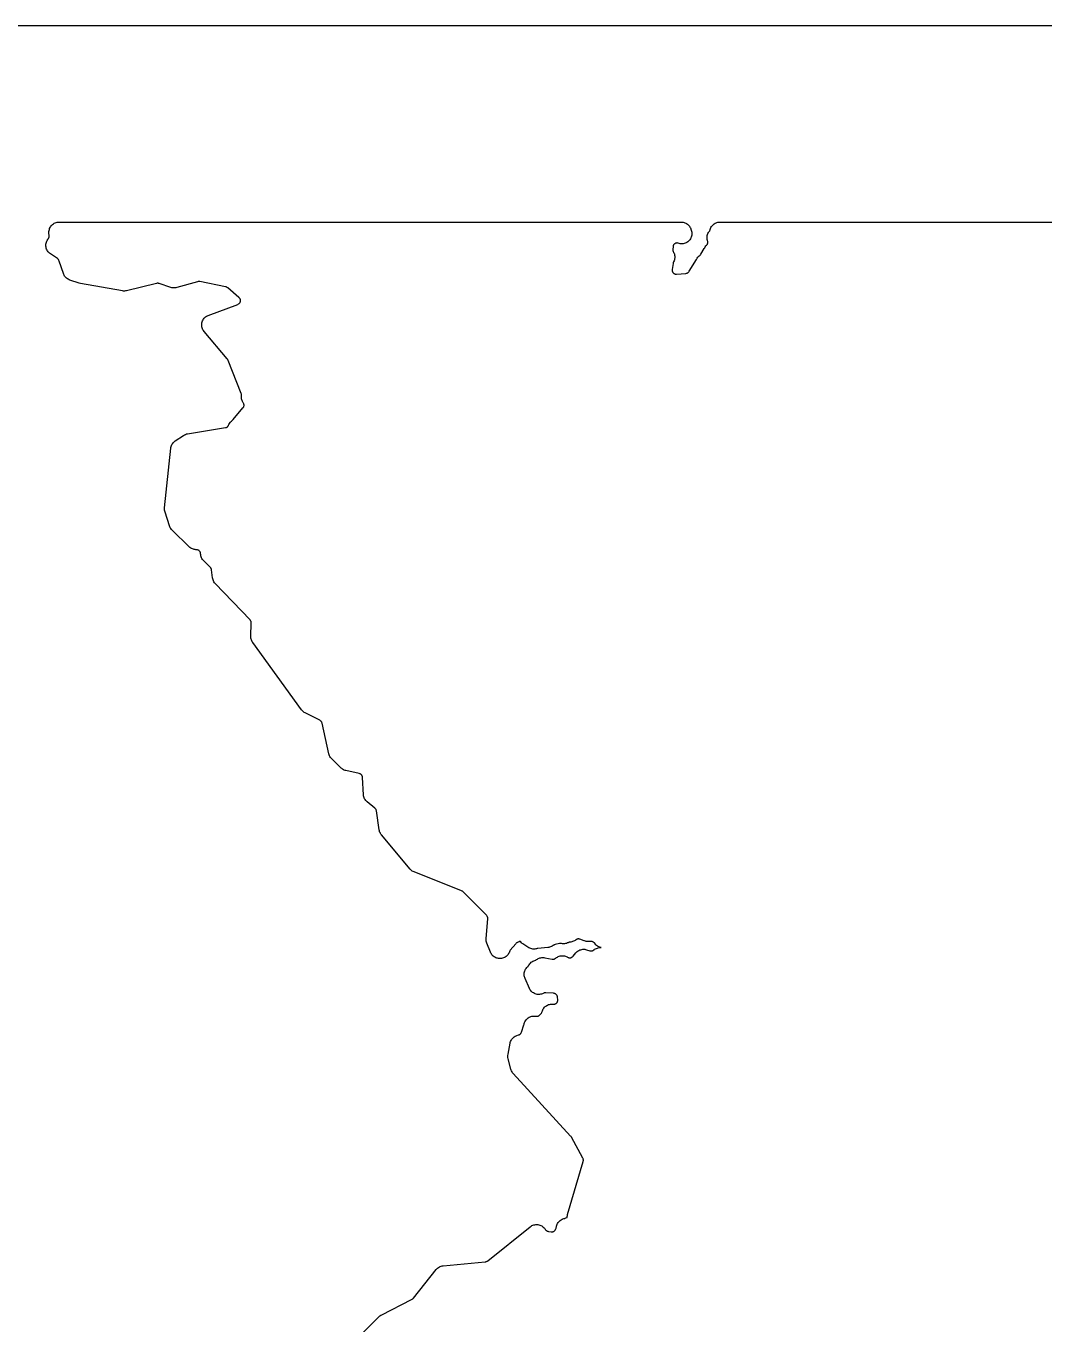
# Model space of a CAD drawing. Header units: metres. Extents: x 0 to 400, y 0 to 202.
# Drawn here: x 129 to 194, y 119.7 to 202.5 of the extents above; entities that cross this region are included whole.
import ezdxf

# ---------------------------------------------------------------- set-up
doc = ezdxf.new("R2010")
doc.units = ezdxf.units.M

msp = doc.modelspace()

# ---------------------------------------------------------------- linework, layer by layer
for points in [[(399.985, 202.4526), (0.015, 202.4526), (-0.026, 202.4506), (-0.047, 202.4476), (-0.069, 202.4416), (-0.097, 202.4316), (-0.119, 202.4216), (-0.14, 202.4086), (-0.158, 202.3956), (-0.177, 202.3776), (-0.195, 202.3586), (-0.208, 202.3406), (-0.221, 202.3196), (-0.231, 202.2976), (-0.241, 202.2696), (-0.247, 202.2476), (-0.25, 202.2266), (-0.252, 202.1856), (-0.252, 0.0146)], [(147.243, 115.8666), (151.556, 120.1406), (151.606, 120.1856), (151.66, 120.2246), (151.718, 120.2576), (153.626, 121.2316), (153.665, 121.2536), (153.683, 121.2666), (153.704, 121.2856), (153.736, 121.3216), (155.196, 123.1476), (155.239, 123.1956), (155.287, 123.2396), (155.339, 123.2796), (155.394, 123.3126), (155.453, 123.3406), (155.514, 123.3626), (155.577, 123.3786), (155.641, 123.3876), (158.327, 123.6406), (158.367, 123.6456), (158.388, 123.6506), (158.41, 123.6586), (158.435, 123.6706), (158.457, 123.6836), (158.487, 123.7056), (161.19, 125.8726), (161.242, 125.9116), (161.298, 125.9436), (161.358, 125.9706), (161.419, 125.9916), (161.483, 126.0056), (161.547, 126.0136), (161.612, 126.0156), (161.677, 126.0106), (161.741, 125.9986), (161.804, 125.9816), (161.864, 125.9576), (161.922, 125.9276), (161.976, 125.8916), (162.027, 125.8506), (162.073, 125.8056), (162.114, 125.7546), (162.138, 125.7206), (162.151, 125.7006), (162.169, 125.6746), (162.185, 125.6556), (162.201, 125.6396), (162.22, 125.6246), (162.244, 125.6086), (162.263, 125.5996), (162.286, 125.5906), (162.314, 125.5826), (162.353, 125.5756), (162.53, 125.5526), (162.567, 125.5496), (162.59, 125.5496), (162.616, 125.5526), (162.642, 125.5586), (162.663, 125.5646), (162.687, 125.5756), (162.708, 125.5856), (162.726, 125.5986), (162.747, 125.6166), (162.763, 125.6326), (162.78, 125.6526), (162.793, 125.6716), (162.804, 125.6926), (162.82, 125.7306), (162.84, 125.7846), (162.851, 125.8206), (162.861, 125.8736), (162.867, 125.9076), (162.885, 125.9696), (162.908, 126.0306), (162.938, 126.0876), (162.973, 126.1426), (163.013, 126.1926), (163.059, 126.2386), (163.108, 126.2806), (163.162, 126.3166), (163.219, 126.3476), (163.278, 126.3726), (163.34, 126.3916), (163.391, 126.4046), (163.405, 126.4096), (163.414, 126.4146), (163.471, 126.4406), (163.53, 126.4606), (163.552, 126.4656), (163.552, 126.4746), (163.555, 126.5366), (163.563, 126.5986), (163.578, 126.6596), (164.567, 130.0326), (164.576, 130.0696), (164.58, 130.0986), (164.581, 130.1236), (164.58, 130.1456), (164.576, 130.1706), (164.57, 130.1946), (164.561, 130.2176), (164.543, 130.2546), (163.822, 131.5766), (163.794, 131.6206), (163.763, 131.6596), (160.106, 135.6506), (160.066, 135.6996), (160.03, 135.7516), (160, 135.8076), (159.975, 135.8656), (159.957, 135.9266), (159.786, 136.5886), (159.772, 136.6576), (159.765, 136.7286), (159.767, 136.7996), (159.776, 136.8696), (159.907, 137.5716), (159.922, 137.6326), (159.942, 137.6926), (159.968, 137.7506), (160, 137.8056), (160.037, 137.8566), (160.079, 137.9036), (160.125, 137.9476), (160.176, 137.9856), (160.229, 138.0186), (160.286, 138.0466), (160.345, 138.0696), (160.447, 138.1026), (160.489, 138.1186), (160.515, 138.1316), (160.532, 138.1426), (160.554, 138.1606), (160.575, 138.1806), (160.589, 138.1976), (160.603, 138.2186), (160.615, 138.2436), (160.631, 138.2826), (160.787, 138.7476), (160.799, 138.7876), (160.808, 138.8286), (160.828, 138.8906), (160.853, 138.9506), (160.885, 139.0076), (160.923, 139.0606), (160.965, 139.1096), (161.013, 139.1546), (161.064, 139.1946), (161.119, 139.2296), (161.178, 139.2576), (161.239, 139.2806), (161.302, 139.2966), (161.366, 139.3066), (161.432, 139.3106), (161.497, 139.3076), (161.561, 139.2976), (161.57, 139.2966), (161.596, 139.2936), (161.619, 139.2936), (161.642, 139.2956), (161.667, 139.3006), (161.69, 139.3086), (161.712, 139.3176), (161.737, 139.3306), (161.757, 139.3446), (161.788, 139.3696), (161.856, 139.4336), (161.886, 139.4636), (161.903, 139.4846), (161.915, 139.5046), (161.927, 139.5276), (161.936, 139.5496), (161.947, 139.5926), (161.967, 139.6536), (161.992, 139.7116), (162.023, 139.7666), (162.059, 139.8186), (162.1, 139.8676), (162.145, 139.9116), (162.195, 139.9506), (162.248, 139.9856), (162.304, 140.0146), (162.363, 140.0376), (162.424, 140.0556), (162.486, 140.0666), (162.549, 140.0726), (162.612, 140.0716), (162.661, 140.0666), (162.69, 140.0646), (162.715, 140.0656), (162.743, 140.0696), (162.766, 140.0746), (162.788, 140.0826), (162.81, 140.0926), (162.83, 140.1036), (162.852, 140.1206), (162.871, 140.1366), (162.886, 140.1536), (162.901, 140.1736), (162.914, 140.1946), (162.924, 140.2156), (162.933, 140.2406), (162.941, 140.2666), (162.944, 140.2876), (162.945, 140.3126), (162.944, 140.3546), (162.93, 140.5146), (162.924, 140.5546), (162.917, 140.5826), (162.908, 140.6086), (162.9, 140.6266), (162.886, 140.6486), (162.869, 140.6716), (162.85, 140.6926), (162.832, 140.7086), (162.814, 140.7216), (162.791, 140.7336), (162.764, 140.7456), (162.742, 140.7536), (162.72, 140.7576), (162.677, 140.7626), (162.19, 140.7926), (162.15, 140.7936), (162.123, 140.7906), (162.101, 140.7876), (162.082, 140.7816), (162.055, 140.7716), (162.025, 140.7556), (161.965, 140.7296), (161.903, 140.7096), (161.839, 140.6956), (161.774, 140.6886), (161.709, 140.6886), (161.644, 140.6936), (161.58, 140.7066), (161.517, 140.7256), (161.457, 140.7506), (161.399, 140.7816), (161.345, 140.8176), (161.295, 140.8596), (161.249, 140.9066), (161.209, 140.9576), (161.173, 141.0126), (161.144, 141.0706), (160.862, 141.7006), (160.839, 141.7586), (160.822, 141.8186), (160.811, 141.8806), (160.805, 141.9426), (160.806, 142.0046), (160.813, 142.0666), (160.826, 142.1276), (160.844, 142.1876), (160.868, 142.2446), (160.898, 142.2996), (160.933, 142.3516), (160.972, 142.3996), (161.016, 142.4446), (161.024, 142.4516), (161.053, 142.4806), (161.068, 142.4996), (161.079, 142.5176), (161.084, 142.5286), (161.117, 142.5866), (161.156, 142.6406), (161.2, 142.6906), (161.249, 142.7366), (161.302, 142.7766), (161.359, 142.8106), (161.42, 142.8386), (161.483, 142.8606), (161.529, 142.8746), (161.553, 142.8836), (161.574, 142.8946), (161.597, 142.9086), (161.599, 142.9106), (161.649, 142.9446), (161.701, 142.9746), (161.756, 142.9996), (161.814, 143.0186), (161.872, 143.0326), (161.932, 143.0416), (161.993, 143.0446), (162.053, 143.0416), (162.113, 143.0336), (162.588, 142.9446), (162.627, 142.9396), (162.652, 142.9386), (162.676, 142.9396), (162.699, 142.9436), (162.722, 142.9486), (162.747, 142.9576), (162.768, 142.9676), (162.787, 142.9786), (162.806, 142.9926), (162.815, 143.0006), (162.867, 143.0406), (162.923, 143.0756), (162.981, 143.1056), (163.043, 143.1286), (163.106, 143.1456), (163.171, 143.1556), (163.237, 143.1596), (163.302, 143.1566), (163.368, 143.1476), (163.431, 143.1306), (163.493, 143.1086), (163.552, 143.0796), (163.575, 143.0656), (163.613, 143.0456), (163.636, 143.0356), (163.659, 143.0296), (163.683, 143.0246), (163.709, 143.0226), (163.738, 143.0236), (163.759, 143.0256), (163.784, 143.0316), (163.809, 143.0396), (163.83, 143.0486), (163.852, 143.0606), (163.875, 143.0776), (163.894, 143.0936), (163.921, 143.1236), (164.103, 143.3396), (164.146, 143.3866), (164.193, 143.4276), (164.244, 143.4646), (164.299, 143.4966), (164.356, 143.5236), (164.415, 143.5436), (164.476, 143.5586), (164.539, 143.5676), (164.602, 143.5706), (164.665, 143.5676), (164.727, 143.5576), (164.788, 143.5426), (164.996, 143.4786), (165.036, 143.4686), (165.059, 143.4656), (165.082, 143.4646), (165.109, 143.4656), (165.135, 143.4696), (165.156, 143.4746), (165.178, 143.4836), (165.203, 143.4956), (165.224, 143.5086), (165.25, 143.5276), (165.268, 143.5416), (165.301, 143.5656), (165.356, 143.5986), (165.413, 143.6256), (165.473, 143.6466), (165.535, 143.6626), (165.598, 143.6716), (165.661, 143.6746), (165.712, 143.6726), (165.7, 143.6746), (165.64, 143.6916), (165.582, 143.7146), (165.527, 143.7426), (165.474, 143.7766), (165.425, 143.8156), (165.38, 143.8586), (165.339, 143.9056), (165.326, 143.9246), (165.318, 143.9356), (165.303, 143.9566), (165.291, 143.9716), (165.276, 143.9876), (165.257, 144.0046), (165.238, 144.0186), (165.216, 144.0316), (165.192, 144.0426), (165.175, 144.0486), (165.15, 144.0546), (165.122, 144.0586), (165.084, 144.0606), (164.899, 144.0596), (164.835, 144.0626), (164.77, 144.0716), (164.708, 144.0876), (164.647, 144.1096), (164.629, 144.1166), (164.361, 144.2096), (164.321, 144.2206), (164.297, 144.2256), (164.272, 144.2276), (164.247, 144.2276), (164.227, 144.2256), (164.2, 144.2196), (164.175, 144.2116), (164.15, 144.2016), (164.133, 144.1926), (164.113, 144.1786), (164.105, 144.1726), (164.057, 144.1366), (164.006, 144.1056), (163.952, 144.0796), (163.896, 144.0586), (163.838, 144.0426), (163.779, 144.0316), (163.729, 144.0276), (163.703, 144.0236), (163.681, 144.0186), (163.661, 144.0116), (163.633, 143.9986), (163.609, 143.9866), (163.573, 143.9696), (163.51, 143.9476), (163.445, 143.9316), (163.379, 143.9216), (163.312, 143.9196), (163.245, 143.9246), (163.179, 143.9356), (163.176, 143.9366), (163.154, 143.9396), (163.134, 143.9396), (163.106, 143.9376), (163.064, 143.9316), (162.782, 143.8706), (162.744, 143.8606), (162.718, 143.8506), (162.694, 143.8386), (162.673, 143.8256), (162.645, 143.8056), (162.595, 143.7716), (162.542, 143.7426), (162.487, 143.7176), (162.429, 143.6996), (162.37, 143.6856), (162.31, 143.6776), (161.674, 143.6246), (161.632, 143.6186), (161.586, 143.6076), (161.573, 143.6046), (161.548, 143.5976), (161.483, 143.5856), (161.417, 143.5816), (161.351, 143.5836), (161.286, 143.5926), (161.222, 143.6086), (161.159, 143.6306), (161.1, 143.6586), (161.043, 143.6936), (160.726, 143.9086), (160.676, 143.9456), (160.63, 143.9876), (160.589, 144.0346), (160.551, 144.0846), (160.549, 144.0876), (160.541, 144.0826), (160.484, 144.0526), (160.425, 144.0276), (160.373, 144.0086), (160.35, 143.9986), (160.333, 143.9886), (160.311, 143.9716), (160.291, 143.9536), (160.264, 143.9246), (159.921, 143.5066), (159.899, 143.4776), (159.887, 143.4566), (159.875, 143.4316), (159.868, 143.4106), (159.844, 143.3526), (159.815, 143.2976), (159.781, 143.2446), (159.741, 143.1956), (159.697, 143.1516), (159.649, 143.1106), (159.597, 143.0756), (159.543, 143.0446), (159.485, 143.0196), (159.425, 143.0006), (159.364, 142.9876), (159.302, 142.9806), (159.239, 142.9786), (159.176, 142.9836), (159.114, 142.9946), (159.054, 143.0116), (158.995, 143.0336), (158.939, 143.0616), (158.886, 143.0956), (158.836, 143.1336), (158.791, 143.1766), (158.749, 143.2236), (158.713, 143.2746), (158.681, 143.3296), (158.655, 143.3866), (158.425, 143.9626), (158.406, 144.0186), (158.391, 144.0766), (158.382, 144.1356), (158.379, 144.1956), (158.381, 144.2556), (158.484, 145.5116), (158.485, 145.5516), (158.484, 145.5736), (158.481, 145.5956), (158.474, 145.6196), (158.465, 145.6436), (158.454, 145.6686), (158.443, 145.6856), (158.43, 145.7036), (158.402, 145.7346), (156.919, 147.2266), (156.89, 147.2526), (156.87, 147.2676), (156.845, 147.2816), (156.807, 147.2996), (153.781, 148.4986), (153.723, 148.5246), (153.667, 148.5566), (153.615, 148.5946), (153.567, 148.6376), (153.523, 148.6846), (151.703, 150.8586), (151.667, 150.9056), (151.636, 150.9566), (151.609, 151.0096), (151.587, 151.0646), (151.57, 151.1216), (151.559, 151.1796), (151.379, 152.3926), (151.371, 152.4326), (151.365, 152.4536), (151.357, 152.4736), (151.347, 152.4946), (151.334, 152.5146), (151.318, 152.5346), (151.304, 152.5496), (151.276, 152.5756), (150.798, 152.9616), (150.748, 153.0066), (150.703, 153.0566), (150.663, 153.1116), (150.63, 153.1696), (150.602, 153.2306), (150.581, 153.2946), (150.567, 153.3606), (150.559, 153.4276), (150.495, 154.5236), (150.491, 154.5636), (150.486, 154.5856), (150.478, 154.6116), (150.468, 154.6356), (150.456, 154.6566), (150.442, 154.6766), (150.426, 154.6956), (150.408, 154.7136), (150.388, 154.7286), (150.369, 154.7416), (150.347, 154.7526), (150.322, 154.7616), (150.282, 154.7726), (149.44, 154.9616), (149.384, 154.9766), (149.328, 154.9976), (149.275, 155.0226), (149.225, 155.0526), (149.177, 155.0876), (149.133, 155.1266), (148.532, 155.7046), (148.489, 155.7506), (148.45, 155.8006), (148.416, 155.8536), (148.388, 155.9096), (148.366, 155.9686), (148.349, 156.0296), (147.91, 157.9826), (147.899, 158.0216), (147.891, 158.0426), (147.879, 158.0666), (147.867, 158.0856), (147.853, 158.1036), (147.833, 158.1236), (147.814, 158.1406), (147.796, 158.1536), (147.761, 158.1726), (146.83, 158.6406), (146.776, 158.6706), (146.725, 158.7066), (146.678, 158.7466), (146.635, 158.7916), (146.596, 158.8396), (143.491, 163.1326), (143.457, 163.1836), (143.429, 163.2386), (143.406, 163.2946), (143.388, 163.3536), (143.376, 163.4136), (143.369, 163.4746), (143.368, 163.5356), (143.398, 164.3646), (143.397, 164.4076), (143.395, 164.4326), (143.39, 164.4546), (143.382, 164.4776), (143.371, 164.5026), (143.359, 164.5236), (143.346, 164.5426), (143.318, 164.5746), (141.102, 166.8906), (141.058, 166.9416), (141.019, 166.9976), (140.986, 167.0576), (140.96, 167.1196), (140.941, 167.1846), (140.928, 167.2516), (140.858, 167.7656), (140.851, 167.8056), (140.844, 167.8296), (140.835, 167.8506), (140.825, 167.8726), (140.813, 167.8916), (140.797, 167.9116), (140.769, 167.9416), (140.364, 168.3366), (140.321, 168.3826), (140.283, 168.4326), (140.249, 168.4866), (140.221, 168.5426), (140.199, 168.6016), (140.183, 168.6626), (140.172, 168.7256), (140.168, 168.7886), (140.168, 168.8096), (140.165, 168.8316), (140.16, 168.8536), (140.152, 168.8786), (140.142, 168.9026), (140.13, 168.9236), (140.118, 168.9416), (140.101, 168.9616), (140.084, 168.9786), (140.065, 168.9936), (140.047, 169.0056), (140.025, 169.0176), (140.001, 169.0266), (139.978, 169.0336), (139.938, 169.0416), (139.861, 169.0536), (139.827, 169.0566), (139.765, 169.0656), (139.705, 169.0806), (139.646, 169.1016), (139.59, 169.1276), (139.536, 169.1596), (139.486, 169.1956), (139.439, 169.2376), (138.347, 170.3006), (138.304, 170.3466), (138.265, 170.3966), (138.232, 170.4506), (138.204, 170.5076), (138.182, 170.5666), (137.899, 171.4486), (137.882, 171.5136), (137.871, 171.5796), (137.868, 171.6466), (137.871, 171.7136), (138.266, 175.5166), (138.276, 175.5786), (138.292, 175.6406), (138.313, 175.6996), (138.34, 175.7566), (138.373, 175.8106), (138.411, 175.8616), (138.453, 175.9086), (138.5, 175.9506), (138.551, 175.9886), (139.084, 176.3446), (139.144, 176.3796), (139.207, 176.4086), (139.272, 176.4306), (139.34, 176.4456), (141.744, 176.8356), (141.788, 176.8446), (141.809, 176.8516), (141.832, 176.8616), (141.854, 176.8746), (141.875, 176.8886), (141.895, 176.9056), (141.91, 176.9226), (141.926, 176.9436), (141.941, 176.9676), (141.95, 176.9846), (141.974, 177.0446), (142.005, 177.1026), (142.041, 177.1566), (142.083, 177.2076), (142.13, 177.2536), (142.18, 177.2946), (142.205, 177.3116), (142.221, 177.3266), (142.248, 177.3556), (142.869, 178.0916), (142.893, 178.1236), (142.908, 178.1476), (142.92, 178.1716), (142.927, 178.1916), (142.933, 178.2136), (142.937, 178.2406), (142.938, 178.2696), (142.937, 178.2906), (142.933, 178.3146), (142.927, 178.3396), (142.919, 178.3626), (142.907, 178.3866), (142.889, 178.4156), (142.865, 178.4506), (142.835, 178.5026), (142.811, 178.5576), (142.792, 178.6136), (142.778, 178.6716), (142.769, 178.7306), (142.766, 178.7906), (142.768, 178.8506), (142.773, 178.9046), (142.772, 178.9256), (142.769, 178.9506), (142.764, 178.9746), (142.75, 179.0146), (141.929, 181.1176), (141.909, 181.1606), (141.896, 181.1836), (141.87, 181.2176), (140.39, 182.9706), (140.35, 183.0226), (140.316, 183.0776), (140.288, 183.1366), (140.266, 183.1986), (140.25, 183.2616), (140.24, 183.3256), (140.237, 183.3906), (140.241, 183.4566), (140.251, 183.5206), (140.267, 183.5836), (140.29, 183.6446), (140.319, 183.7036), (140.353, 183.7586), (140.393, 183.8106), (140.438, 183.8576), (140.487, 183.9006), (140.541, 183.9376), (140.598, 183.9696), (140.658, 183.9956), (142.533, 184.6986), (142.57, 184.7146), (142.593, 184.7276), (142.617, 184.7436), (142.632, 184.7566), (142.649, 184.7746), (142.668, 184.7976), (142.68, 184.8166), (142.69, 184.8376), (142.699, 184.8606), (142.706, 184.8846), (142.71, 184.9106), (142.712, 184.9346), (142.711, 184.9576), (142.708, 184.9866), (142.703, 185.0096), (142.695, 185.0316), (142.685, 185.0536), (142.672, 185.0766), (142.657, 185.0986), (142.642, 185.1156), (142.612, 185.1436), (141.896, 185.7506), (141.864, 185.7756), (141.843, 185.7876), (141.817, 185.8006), (141.794, 185.8086), (141.756, 185.8186), (140.125, 186.1496), (140.085, 186.1556), (140.059, 186.1566), (140.038, 186.1566), (140.014, 186.1526), (139.974, 186.1436), (138.658, 185.7686), (138.595, 185.7536), (138.531, 185.7456), (138.467, 185.7436), (138.403, 185.7486), (138.339, 185.7586), (138.277, 185.7756), (137.518, 186.0256), (137.481, 186.0356), (137.457, 186.0406), (137.432, 186.0426), (137.41, 186.0426), (137.389, 186.0406), (137.349, 186.0326), (135.444, 185.5666), (135.378, 185.5536), (135.31, 185.5476), (135.243, 185.5496), (135.176, 185.5576), (132.5, 186.0366), (132.414, 186.0586), (131.828, 186.2486), (131.771, 186.2696), (131.717, 186.2966), (131.665, 186.3276), (131.617, 186.3636), (131.572, 186.4046), (131.531, 186.4496), (131.494, 186.4976), (131.462, 186.5496), (131.435, 186.6036), (131.413, 186.6606), (131.146, 187.4626), (131.132, 187.4996), (131.122, 187.5206), (131.11, 187.5396), (131.098, 187.5566), (131.081, 187.5736), (131.064, 187.5896), (131.033, 187.6126), (130.581, 187.9196), (130.53, 187.9586), (130.482, 188.0016), (130.439, 188.0506), (130.402, 188.1026), (130.369, 188.1586), (130.342, 188.2176), (130.322, 188.2786), (130.307, 188.3416), (130.299, 188.4056), (130.297, 188.4696), (130.302, 188.5336), (130.313, 188.5976), (130.33, 188.6596), (130.353, 188.7196), (130.383, 188.7776), (130.417, 188.8316), (130.424, 188.8396), (130.431, 188.8496), (130.458, 188.8876), (130.471, 188.9096), (130.482, 188.9346), (130.491, 188.9596), (130.496, 188.9826), (130.499, 189.0066), (130.5, 189.0476), (130.493, 189.2826), (130.495, 189.3476), (130.503, 189.4116), (130.517, 189.4746), (130.537, 189.5356), (130.564, 189.5946), (130.596, 189.6516), (130.634, 189.7036), (130.676, 189.7526), (130.724, 189.7966), (130.775, 189.8356), (130.831, 189.8696), (130.889, 189.8976), (130.95, 189.9196), (131.012, 189.9356), (131.076, 189.9456), (131.141, 189.9486), (170.819, 189.9486), (170.88, 189.9456), (170.941, 189.9366), (171.001, 189.9226), (171.059, 189.9026), (171.114, 189.8776), (171.168, 189.8466), (171.218, 189.8116), (171.264, 189.7716), (171.307, 189.7276), (171.345, 189.6796), (171.378, 189.6276), (171.407, 189.5736), (171.43, 189.5166), (171.437, 189.4946), (171.461, 189.4266), (171.48, 189.3656), (171.492, 189.3036), (171.498, 189.2406), (171.498, 189.1766), (171.492, 189.1136), (171.48, 189.0516), (171.461, 188.9906), (171.437, 188.9316), (171.407, 188.8756), (171.372, 188.8226), (171.331, 188.7736), (171.287, 188.7286), (171.237, 188.6886), (171.185, 188.6536), (171.129, 188.6236), (171.07, 188.5986), (171.009, 188.5806), (170.947, 188.5676), (170.884, 188.5616), (170.82, 188.5616), (170.757, 188.5676), (170.695, 188.5796), (170.634, 188.5976), (170.623, 188.6016), (170.6, 188.6076), (170.573, 188.6116), (170.553, 188.6116), (170.526, 188.6096), (170.499, 188.6056), (170.475, 188.5996), (170.454, 188.5916), (170.431, 188.5796), (170.409, 188.5666), (170.389, 188.5516), (170.371, 188.5336), (170.355, 188.5156), (170.341, 188.4956), (170.329, 188.4756), (170.318, 188.4506), (170.311, 188.4286), (170.305, 188.4026), (170.3, 188.3606), (170.289, 188.2076), (170.289, 188.1676), (170.291, 188.1436), (170.295, 188.1196), (170.301, 188.0966), (170.311, 188.0716), (170.336, 188.0226), (170.337, 188.0206), (170.341, 188.0136), (170.367, 187.9576), (170.387, 187.8986), (170.401, 187.8386), (170.409, 187.7766), (170.412, 187.7146), (170.409, 187.6536), (170.399, 187.5916), (170.384, 187.5316), (170.363, 187.4736), (170.337, 187.4176), (170.324, 187.3926), (170.317, 187.3736), (170.309, 187.3476), (170.301, 187.3066), (170.247, 186.9316), (170.243, 186.8886), (170.243, 186.8646), (170.246, 186.8406), (170.251, 186.8146), (170.258, 186.7926), (170.269, 186.7676), (170.28, 186.7476), (170.294, 186.7276), (170.312, 186.7056), (170.328, 186.6906), (170.349, 186.6736), (170.369, 186.6606), (170.391, 186.6496), (170.415, 186.6396), (170.437, 186.6336), (170.464, 186.6296), (170.488, 186.6276), (170.526, 186.6286), (171.117, 186.6736), (171.157, 186.6786), (171.175, 186.6826), (171.199, 186.6906), (171.224, 186.7006), (171.241, 186.7106), (171.262, 186.7246), (171.282, 186.7406), (171.296, 186.7546), (171.311, 186.7726), (171.334, 186.8076), (171.8, 187.5686), (171.813, 187.5936), (171.846, 187.6486), (171.884, 187.6996), (171.926, 187.7466), (171.973, 187.7886), (171.979, 187.7926), (171.983, 187.7966), (172.023, 187.8286), (172.041, 187.8466), (172.057, 187.8656), (172.08, 187.8986), (172.296, 188.2556), (172.326, 188.3116), (172.361, 188.3696), (172.402, 188.4236), (172.442, 188.4656), (172.449, 188.4736), (172.464, 188.4926), (172.48, 188.5146), (172.49, 188.5326), (172.5, 188.5546), (172.508, 188.5796), (172.514, 188.6066), (172.517, 188.6326), (172.517, 188.6546), (172.516, 188.6756), (172.511, 188.7006), (172.495, 188.7566), (172.49, 188.7746), (172.476, 188.8376), (172.469, 188.9016), (172.468, 188.9656), (172.474, 189.0296), (172.486, 189.0926), (172.504, 189.1546), (172.529, 189.2146), (172.559, 189.2716), (172.594, 189.3246), (172.629, 189.3726), (172.64, 189.3916), (172.65, 189.4126), (172.662, 189.4496), (172.671, 189.4806), (172.692, 189.5416), (172.719, 189.5996), (172.752, 189.6546), (172.789, 189.7066), (172.832, 189.7546), (172.879, 189.7986), (172.931, 189.8376), (172.986, 189.8706), (173.044, 189.8986), (173.104, 189.9206), (173.166, 189.9356), (173.23, 189.9456), (173.294, 189.9486), (270.459, 189.9486)]]:
    msp.add_lwpolyline(points)

doc.saveas('drawing.dxf')
